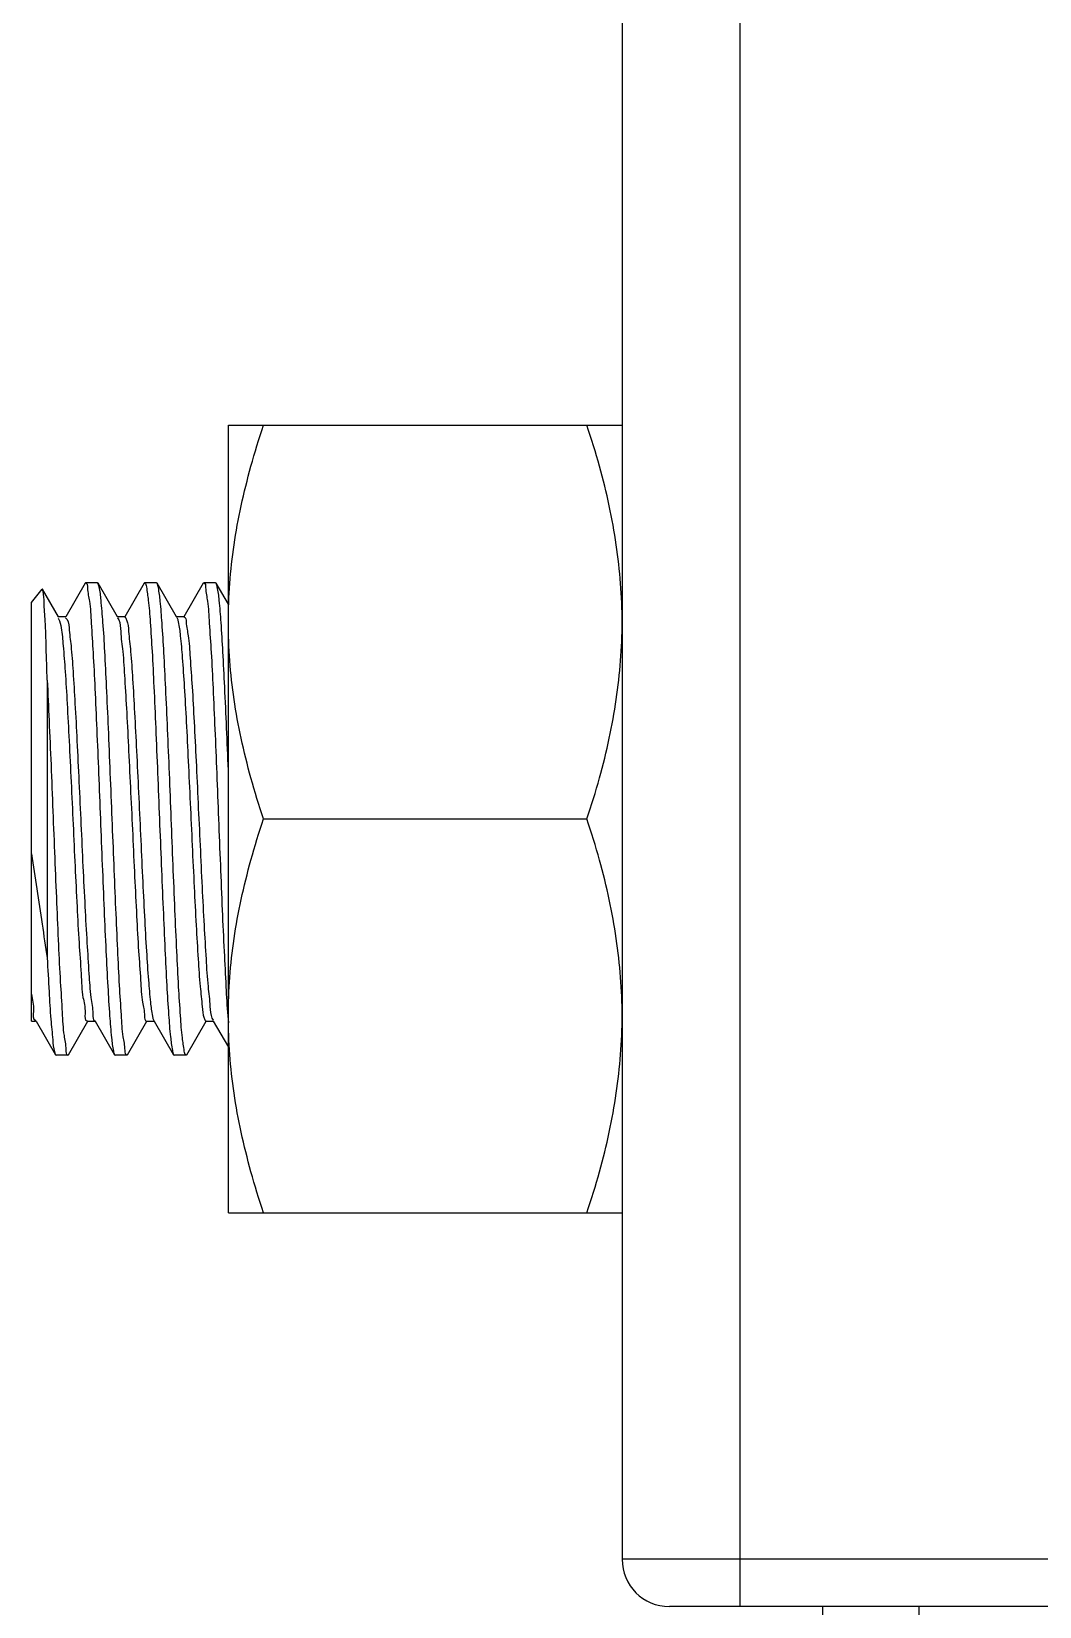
# Model space of a CAD drawing. Extents: x 69728788 to 150676229, y 20327566 to 43663798.
# Drawn here: x 75466180.4 to 75466299.9, y 20765112.2 to 20765298.9 of the extents above; entities that cross this region are included whole.
import ezdxf

# ---------------------------------------------------------------- set-up
doc = ezdxf.new("R2010")
doc.units = 0
doc.header["$LTSCALE"] = 1000
doc.header["$MEASUREMENT"] = 0
doc.layers.get('0').update_dxf_attribs({"linetype": 'CONTINUOUS'})
doc.layers.add('02___PRT_ALL_AXES', color=7, linetype='CONTINUOUS')

msp = doc.modelspace()

# ---------------------------------------------------------------- linework, layer by layer
at = {"color": 0, "linetype": 'Continuous'}
for p, q in [((75466264.39, 20765112.2), (75466264.39, 20765485.54)), ((75466250.39, 20765479.94), (75466250.39, 20765117.8)), ((75466180.39, 20765231.2), (75466181.64, 20765232.77)), ((75466181.69, 20765232.76), (75466181.64, 20765232.77)), ((75466183.58, 20765229.49), (75466181.69, 20765232.76)), ((75466186.73, 20765233.47), (75466184.44, 20765229.51)), ((75466186.73, 20765233.47), (75466186.8, 20765233.54)), ((75466188.28, 20765233.47), (75466188.2, 20765233.54)), ((75466190.58, 20765229.49), (75466188.28, 20765233.47)), ((75466193.73, 20765233.47), (75466191.44, 20765229.51)), ((75466193.73, 20765233.47), (75466193.8, 20765233.54)), ((75466195.28, 20765233.47), (75466195.2, 20765233.54)), ((75466197.58, 20765229.49), (75466195.28, 20765233.47)), ((75466200.73, 20765233.47), (75466198.44, 20765229.51)), ((75466200.73, 20765233.47), (75466200.8, 20765233.54)), ((75466202.28, 20765233.47), (75466202.2, 20765233.54)), ((75466203.72, 20765230.98), (75466202.28, 20765233.47)), ((75466180.39, 20765181.58), (75466180.39, 20765231.2)), ((75466183.53, 20765229.34), (75466183.57, 20765229.27)), ((75466183.63, 20765229.42), (75466183.58, 20765229.49)), ((75466184.47, 20765229.49), (75466183.63, 20765229.49)), ((75466190.63, 20765229.42), (75466190.58, 20765229.49)), ((75466191.47, 20765229.49), (75466190.63, 20765229.49)), ((75466197.63, 20765229.42), (75466197.58, 20765229.49)), ((75466198.47, 20765229.49), (75466197.63, 20765229.49)), ((75466182.25, 20765221.99), (75466182.25, 20765189.07)), ((75466180.88, 20765181.65), (75466180.93, 20765181.58)), ((75466187.88, 20765181.65), (75466187.93, 20765181.58)), ((75466194.88, 20765181.65), (75466194.93, 20765181.58)), ((75466201.88, 20765181.65), (75466201.93, 20765181.58)), ((75466203.65, 20765182.2), (75466203.72, 20765181.39)), ((75466180.39, 20765181.58), (75466180.88, 20765181.58)), ((75466180.93, 20765181.58), (75466183.23, 20765177.6)), ((75466184.78, 20765177.6), (75466187.07, 20765181.56)), ((75466187.04, 20765181.58), (75466187.88, 20765181.58)), ((75466187.93, 20765181.58), (75466190.23, 20765177.6)), ((75466191.78, 20765177.6), (75466194.07, 20765181.56)), ((75466194.04, 20765181.58), (75466194.88, 20765181.58)), ((75466194.93, 20765181.58), (75466197.23, 20765177.6)), ((75466198.78, 20765177.6), (75466201.07, 20765181.56)), ((75466201.04, 20765181.58), (75466201.88, 20765181.58)), ((75466201.93, 20765181.58), (75466203.72, 20765178.48)), ((75466183.23, 20765177.6), (75466183.3, 20765177.54)), ((75466184.7, 20765177.54), (75466184.78, 20765177.6)), ((75466190.23, 20765177.6), (75466190.3, 20765177.54)), ((75466191.78, 20765177.6), (75466191.7, 20765177.54)), ((75466197.23, 20765177.6), (75466197.3, 20765177.54)), ((75466198.78, 20765177.6), (75466198.7, 20765177.54)), ((75466497.72, 20765117.8), (75466250.39, 20765117.8)), ((75466492.12, 20765112.2), (75466255.99, 20765112.2)), ((75466274.15, 20765112.2), (75466274.15, 20762077.01)), ((75466285.54, 20765112.2), (75466285.54, 20762077.01))]:
    msp.add_line(p, q, dxfattribs=at)
msp.add_arc((75466255.99, 20765117.8), 5.6, 180, 270, dxfattribs=at)
for points, start_tangent, end_tangent in [([(75466182.25, 20765221.99), (75466182.13, 20765225.86), (75466182.01, 20765228.97), (75466181.88, 20765231.2), (75466181.76, 20765232.48), (75466181.65, 20765232.74)], (-0.029159, 0.999575), (-0.544269, 0.838911)), ([(75466186.8, 20765233.53), (75466186.81, 20765233.53), (75466187.03, 20765232.95), (75466187.25, 20765231.34), (75466187.47, 20765228.74), (75466187.68, 20765225.25), (75466187.9, 20765221.02), (75466188.12, 20765216.16), (75466188.34, 20765210.94), (75466188.55, 20765205.54)], (0.933337, 0.359002), (0.039757, -0.999209)), ([(75466189.95, 20765205.54), (75466189.73, 20765210.99), (75466189.51, 20765216.32), (75466189.29, 20765221.21), (75466189.08, 20765225.4), (75466188.86, 20765228.86), (75466188.63, 20765231.48), (75466188.41, 20765233.05), (75466188.26, 20765233.46)], (-0.039757, 0.999209), (-0.489832, 0.871817)), ([(75466193.8, 20765233.53), (75466194.01, 20765233.05), (75466194.23, 20765231.48), (75466194.46, 20765228.86), (75466194.68, 20765225.4), (75466194.89, 20765221.21), (75466195.11, 20765216.32), (75466195.33, 20765210.99), (75466195.55, 20765205.54)], (0.933344, -0.358982), (0.039757, -0.999209)), ([(75466196.95, 20765205.54), (75466196.74, 20765210.95), (75466196.52, 20765216.17), (75466196.3, 20765221.04), (75466196.08, 20765225.28), (75466195.86, 20765228.76), (75466195.65, 20765231.35), (75466195.43, 20765232.96), (75466195.28, 20765233.47)], (-0.039757, 0.999209), (-0.472755, 0.881194)), ([(75466200.8, 20765233.53), (75466200.81, 20765233.53), (75466201.03, 20765232.96), (75466201.25, 20765231.35), (75466201.46, 20765228.76), (75466201.68, 20765225.28), (75466201.9, 20765221.04), (75466202.12, 20765216.17), (75466202.34, 20765210.95), (75466202.55, 20765205.54)], (0.95085, 0.309652), (0.039757, -0.999209)), ([(75466203.72, 20765211.35), (75466203.51, 20765216.31), (75466203.29, 20765221.18), (75466203.08, 20765225.36), (75466202.86, 20765228.83), (75466202.64, 20765231.46), (75466202.41, 20765233.04), (75466202.27, 20765233.46)], (-0.040733, 0.99917), (-0.48609, 0.873909)), ([(75466183.57, 20765229.27), (75466183.9, 20765228.2), (75466184.14, 20765226.07), (75466184.38, 20765223.03), (75466184.61, 20765219.21), (75466184.85, 20765214.78), (75466185.08, 20765209.94), (75466185.32, 20765204.9), (75466185.55, 20765199.9), (75466185.79, 20765195.14), (75466186.02, 20765190.85), (75466186.26, 20765187.2), (75466186.49, 20765184.38), (75466186.73, 20765182.49), (75466186.96, 20765181.63), (75466187, 20765181.64)], (0.475687, -0.879614), (0.880301, 0.474416)), ([(75466184.41, 20765229.39), (75466184.84, 20765228.2), (75466185.07, 20765226.07), (75466185.31, 20765223.03), (75466185.54, 20765219.21), (75466185.78, 20765214.78), (75466186.01, 20765209.94), (75466186.25, 20765204.9), (75466186.48, 20765199.9), (75466186.72, 20765195.14), (75466186.96, 20765190.85), (75466187.19, 20765187.2), (75466187.43, 20765184.38), (75466187.66, 20765182.49), (75466187.74, 20765181.75)], (0.872469, -0.48867), (0.327816, -0.944742)), ([(75466190.59, 20765229.39), (75466190.73, 20765229.14)], (0.596616, -0.802527), (0.427002, -0.904251)), ([(75466190.73, 20765229.14), (75466190.96, 20765227.76), (75466191.2, 20765225.39), (75466191.43, 20765222.14), (75466191.67, 20765218.15), (75466191.9, 20765213.6), (75466192.14, 20765208.69), (75466192.38, 20765203.64), (75466192.61, 20765198.68), (75466192.85, 20765194.02), (75466193.08, 20765189.87), (75466193.32, 20765186.42), (75466193.55, 20765183.81), (75466193.79, 20765182.18), (75466194.02, 20765181.58), (75466194.03, 20765181.58)], (0.427002, -0.904251), (0.915311, 0.402748)), ([(75466191.45, 20765229.46), (75466191.66, 20765229.14), (75466191.9, 20765227.76), (75466192.13, 20765225.39), (75466192.37, 20765222.14), (75466192.6, 20765218.15), (75466192.84, 20765213.6), (75466193.07, 20765208.69), (75466193.31, 20765203.64), (75466193.54, 20765198.68), (75466193.78, 20765194.02), (75466194.01, 20765189.87), (75466194.25, 20765186.42), (75466194.48, 20765183.81), (75466194.72, 20765182.18), (75466194.81, 20765181.81)], (0.826116, -0.563501), (0.291356, -0.956615)), ([(75466197.63, 20765229.42), (75466197.7, 20765229.26)], (0.474517, -0.880247), (0.291356, -0.956615)), ([(75466197.7, 20765229.26), (75466197.79, 20765228.89), (75466198.02, 20765227.26), (75466198.26, 20765224.65), (75466198.49, 20765221.2), (75466198.73, 20765217.06), (75466198.96, 20765212.4), (75466199.2, 20765207.43), (75466199.43, 20765202.38), (75466199.67, 20765197.47), (75466199.9, 20765192.92), (75466200.14, 20765188.93), (75466200.38, 20765185.68), (75466200.61, 20765183.31), (75466200.85, 20765181.93), (75466201.06, 20765181.61)], (0.291356, -0.956615), (0.826116, -0.563501)), ([(75466198.47, 20765229.49), (75466198.48, 20765229.49), (75466198.72, 20765228.89), (75466198.96, 20765227.26), (75466199.19, 20765224.65), (75466199.43, 20765221.2), (75466199.66, 20765217.06), (75466199.9, 20765212.4), (75466200.13, 20765207.43), (75466200.37, 20765202.38), (75466200.6, 20765197.47), (75466200.84, 20765192.92), (75466201.07, 20765188.93), (75466201.31, 20765185.68), (75466201.54, 20765183.31), (75466201.78, 20765181.93)], (0.915311, 0.402748), (0.427002, -0.904251)), ([(75466182.25, 20765221.99), (75466182.47, 20765217.2), (75466182.7, 20765211.96), (75466182.92, 20765206.46), (75466183.14, 20765200.93), (75466183.36, 20765195.57), (75466183.58, 20765190.61), (75466183.8, 20765186.23), (75466184.02, 20765182.61), (75466184.24, 20765179.89), (75466184.46, 20765178.18), (75466184.69, 20765177.54), (75466184.7, 20765177.54)], (0.049111, -0.998793), (0.866249, 0.499612)), ([(75466188.55, 20765205.54), (75466188.77, 20765200.08), (75466188.99, 20765194.76), (75466189.21, 20765189.88), (75466189.43, 20765185.69), (75466189.65, 20765182.22), (75466189.87, 20765179.61), (75466190.1, 20765178.02), (75466190.24, 20765177.61)], (0.039757, -0.999209), (0.487768, -0.872973)), ([(75466191.7, 20765177.54), (75466191.69, 20765177.54), (75466191.48, 20765178.11), (75466191.26, 20765179.72), (75466191.04, 20765182.32), (75466190.82, 20765185.8), (75466190.61, 20765190.04), (75466190.39, 20765194.91), (75466190.17, 20765200.13), (75466189.95, 20765205.54)], (-0.942585, -0.333967), (-0.039757, 0.999209)), ([(75466195.55, 20765205.54), (75466195.77, 20765200.13), (75466195.99, 20765194.91), (75466196.21, 20765190.04), (75466196.42, 20765185.8), (75466196.64, 20765182.32), (75466196.86, 20765179.72), (75466197.08, 20765178.11), (75466197.22, 20765177.6)], (0.039757, -0.999209), (0.472977, -0.881075)), ([(75466198.71, 20765177.54), (75466198.5, 20765178.01), (75466198.27, 20765179.59), (75466198.05, 20765182.19), (75466197.83, 20765185.66), (75466197.62, 20765189.85), (75466197.39, 20765194.74), (75466197.17, 20765200.08), (75466196.95, 20765205.54)], (-0.925056, 0.37983), (-0.039757, 0.999209)), ([(75466202.55, 20765205.54), (75466202.77, 20765200.08), (75466202.99, 20765194.74), (75466203.22, 20765189.85), (75466203.43, 20765185.66), (75466203.65, 20765182.2)], (0.039757, -0.999209), (0.085084, -0.996374)), ([(75466180.39, 20765201.39), (75466181.01, 20765197.24), (75466181.64, 20765193.09), (75466182.25, 20765189.07)], (0.151381, -0.988475), (0.154547, -0.987985)), ([(75466182.25, 20765189.07), (75466182.47, 20765185.07), (75466182.68, 20765181.79), (75466182.9, 20765179.38), (75466183.11, 20765177.95), (75466183.25, 20765177.62)], (0.049134, -0.998792), (0.513805, -0.857907)), ([(75466180.39, 20765184.79), (75466180.62, 20765182.75), (75466180.85, 20765181.71), (75466180.87, 20765181.71)], (0.092607, -0.995703), (0.984784, 0.173782)), ([(75466187.74, 20765181.75), (75466187.89, 20765181.63)], (0.327816, -0.944742), (0.980432, 0.196859)), ([(75466194.81, 20765181.81), (75466194.87, 20765181.65)], (0.291356, -0.956615), (0.474517, -0.880247)), ([(75466201.78, 20765181.93), (75466201.92, 20765181.68)], (0.427002, -0.904251), (0.596616, -0.802527))]:
    msp.add_spline(points, degree=3, dxfattribs=dict(at, start_tangent=start_tangent, end_tangent=end_tangent))
at = {"layer": '02___PRT_ALL_AXES', "color": 0, "linetype": 'Continuous'}
for p, q in [((75466203.72, 20765158.87), (75466203.72, 20765252.2)), ((75466203.72, 20765252.2), (75466250.39, 20765252.2)), ((75466188.2, 20765233.54), (75466186.8, 20765233.54)), ((75466195.2, 20765233.54), (75466193.8, 20765233.54)), ((75466202.2, 20765233.54), (75466200.8, 20765233.54)), ((75466207.89, 20765205.54), (75466246.22, 20765205.54)), ((75466184.7, 20765177.54), (75466183.3, 20765177.54)), ((75466191.7, 20765177.54), (75466190.3, 20765177.54)), ((75466198.7, 20765177.54), (75466197.3, 20765177.54)), ((75466203.72, 20765158.87), (75466250.39, 20765158.87))]:
    msp.add_line(p, q, dxfattribs=at)
for points, start_tangent, end_tangent in [([(75466203.72, 20765228.87), (75466203.89, 20765233.45), (75466204.4, 20765238.03), (75466205.24, 20765242.64), (75466206.4, 20765247.34), (75466207.89, 20765252.2)], (0, 1), (0.316228, 0.948683)), ([(75466250.39, 20765228.87), (75466250.21, 20765233.45), (75466249.7, 20765238.03), (75466248.87, 20765242.64), (75466247.71, 20765247.34), (75466246.22, 20765252.2)], (0, 1), (-0.316228, 0.948683)), ([(75466207.89, 20765205.54), (75466206.4, 20765210.4), (75466205.24, 20765215.1), (75466204.4, 20765219.71), (75466203.89, 20765224.29), (75466203.72, 20765228.87)], (-0.316228, 0.948683), (-0.000001, 1)), ([(75466246.22, 20765205.54), (75466247.71, 20765210.4), (75466248.87, 20765215.1), (75466249.7, 20765219.71), (75466250.21, 20765224.29), (75466250.39, 20765228.87)], (0.316228, 0.948683), (0.000001, 1)), ([(75466203.72, 20765182.2), (75466203.89, 20765186.78), (75466204.4, 20765191.37), (75466205.24, 20765195.98), (75466206.4, 20765200.67), (75466207.89, 20765205.54)], (0, 1), (0.316228, 0.948683)), ([(75466250.39, 20765182.2), (75466250.21, 20765186.78), (75466249.7, 20765191.37), (75466248.87, 20765195.98), (75466247.71, 20765200.67), (75466246.22, 20765205.54)], (0, 1), (-0.316228, 0.948683)), ([(75466207.89, 20765158.87), (75466206.4, 20765163.73), (75466205.24, 20765168.43), (75466204.4, 20765173.04), (75466203.89, 20765177.62), (75466203.72, 20765182.2)], (-0.316228, 0.948683), (-0.000001, 1)), ([(75466246.22, 20765158.87), (75466247.71, 20765163.73), (75466248.87, 20765168.43), (75466249.7, 20765173.04), (75466250.21, 20765177.62), (75466250.39, 20765182.2)], (0.316228, 0.948683), (0.000001, 1))]:
    msp.add_spline(points, degree=3, dxfattribs=dict(at, start_tangent=start_tangent, end_tangent=end_tangent))

doc.saveas('drawing.dxf')
